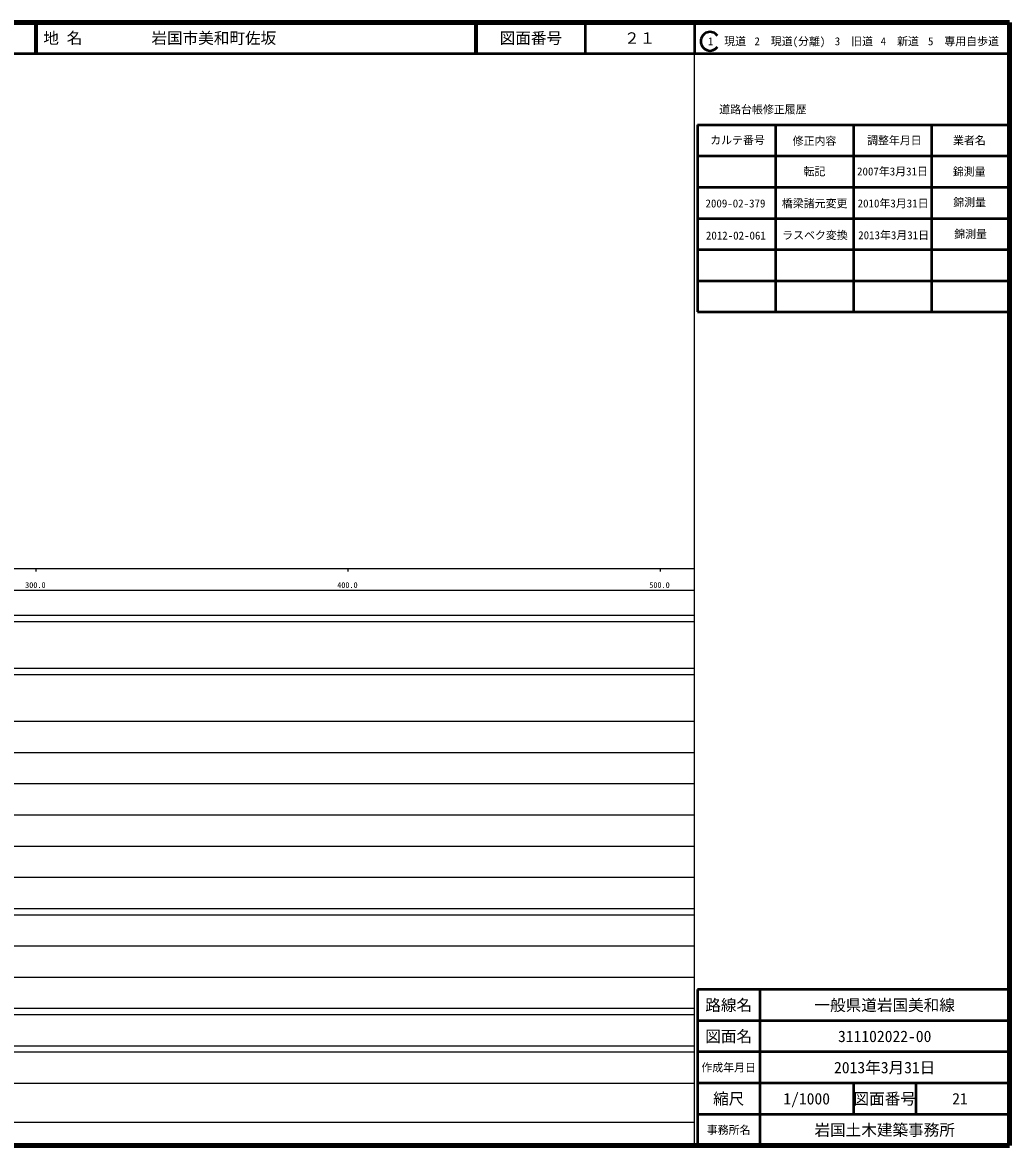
# Model space of a CAD drawing. Units: millimetres, scale not verified. Extents: x 80082 to 720082, y -79451 to 280549.
# Drawn here: x 403793 to 720082, y -79451 to 280549 of the extents above; entities that cross this region are included whole.
import ezdxf
from ezdxf.enums import TextEntityAlignment as Align

# ---------------------------------------------------------------- set-up
doc = ezdxf.new("R2010")
doc.units = ezdxf.units.MM
doc.header["$LTSCALE"] = 1000
for name, color, linetype, lineweight in [('M-TTL', 2, 'Continuous', 140), ('M-TTL-BAND', 7, 'Continuous', 25), ('M-TTL-FRAM', 2, 'Continuous', 50), ('M-TTL-LINE', 7, 'Continuous', 50)]:
    doc.layers.add(name, color=color, linetype=linetype, lineweight=lineweight)
doc.layers.add('M-TTL-TXT', color=7, linetype='Continuous')
doc.styles.add('ＭＳ ゴシック', font='')
doc.styles.get('ＭＳ ゴシック').set_extended_font_data('MS Gothic')

msp = doc.modelspace()

# ---------------------------------------------------------------- linework, layer by layer
at = {"layer": 'M-TTL'}
for p, q in [((720082, 280549), (80082, 280549)), ((720082, -79451), (720082, 280549)), ((80082, -79451), (720082, -79451))]:
    msp.add_line(p, q, dxfattribs=at)
at = {"layer": 'M-TTL-BAND'}
for p, q in [((619082, -79451), (619082, 270549)), ((80082, 105549), (619082, 105549)), ((408082, 105549), (408082, 104549)), ((508082, 105549), (508082, 104549)), ((608082, 105549), (608082, 104549)), ((108082, 98549), (619082, 98549)), ((80082, 90549), (619082, 90549)), ((80082, 88549), (619082, 88549)), ((80082, 73549), (619082, 73549)), ((80082, 71549), (619082, 71549)), ((80082, 56549), (619082, 56549)), ((86082, 46549), (619082, 46549)), ((92082, 36549), (619082, 36549)), ((86082, 26549), (619082, 26549)), ((92082, 16549), (619082, 16549)), ((96832, 6549), (619082, 6549)), ((96832, -3451), (619082, -3451)), ((80082, -5451), (619082, -5451)), ((89082, -15451), (619082, -15451)), ((80082, -25451), (619082, -25451)), ((80082, -35451), (619082, -35451)), ((95332, -37451), (619082, -37451)), ((80082, -49451), (619082, -49451)), ((95332, -47451), (619082, -47451)), ((80082, -59451), (619082, -59451)), ((108082, -71951), (619082, -71951))]:
    msp.add_line(p, q, dxfattribs=at)
at = {"layer": 'M-TTL-FRAM'}
for p, q in [((620082, 247746), (620082, 187746)), ((620082, 247746), (720082, 247746)), ((620082, 187746), (720082, 187746)), ((720082, -29451), (620082, -29451)), ((620082, -29451), (620082, -79451))]:
    msp.add_line(p, q, dxfattribs=at)
at = {"layer": 'M-TTL-LINE'}
for p, q in [((407832, 280549), (407832, 270549)), ((408332, 280549), (408332, 270549)), ((548828, 280549), (548828, 270549)), ((549328, 280549), (549328, 270549)), ((584078, 280549), (584078, 270549)), ((619082, 280549), (619082, 270549)), ((80082, 270549), (720082, 270549)), ((645082, 247746), (645082, 187746)), ((670082, 247746), (670082, 187746)), ((695082, 247746), (695082, 187746)), ((620082, 237746), (720082, 237746)), ((620082, 227746), (720082, 227746)), ((620082, 217746), (720082, 217746)), ((620082, 207746), (720082, 207746)), ((620082, 197746), (720082, 197746)), ((640082, -29451), (640082, -79451)), ((720082, -39451), (620082, -39451)), ((720082, -49451), (620082, -49451)), ((720082, -59451), (620082, -59451)), ((670082, -59451), (670082, -61951)), ((690082, -59451), (690082, -61951)), ((670082, -61951), (670082, -66951)), ((690082, -61951), (690082, -66951)), ((670082, -66951), (670082, -69451)), ((690082, -66951), (690082, -69451)), ((720082, -69451), (620082, -69451))]:
    msp.add_line(p, q, dxfattribs=at)
msp.add_arc((624112, 274507), 3000, 35.68533, 324.31467, dxfattribs=at)

# ---------------------------------------------------------------- texts
at = {"layer": 'M-TTL-BAND', "style": 'ＭＳ ゴシック'}
for s, p in [('300.0', (407926, 98744)), ('400.0', (507926, 98744)), ('500.0', (607926, 98744))]:
    msp.add_text(s, height=1833, dxfattribs=at).set_placement(p, align=Align.BOTTOM_CENTER)
at = {"layer": 'M-TTL-TXT', "style": 'ＭＳ ゴシック'}
for s, p in [('地 名', (410461, 275549)), ('岩国市美和町佐坂', (445105, 275549))]:
    msp.add_text(s, height=3666, dxfattribs=at).set_placement(p, align=Align.MIDDLE_LEFT)
for s, height, p in [('図面番号', 3666, (566703, 275549)), ('２１', 3666, (601578, 275549)), ('1\u3000現道', 2566, (629530, 274507)), ('2\u3000現道(分離)', 2566, (649700, 274507)), ('3\u3000旧道', 2566, (670203, 274507)), ('4\u3000新道', 2566, (684906, 274507)), ('5\u3000専用自歩道', 2566, (705310, 274507)), ('道路台帳修正履歴', 2566, (641050, 252662)), ('カルテ番号', 2566, (632921, 242826)), ('修正内容', 2566, (657591, 242572)), ('調整年月日', 2566, (683171, 242746)), ('業者名', 2566, (707216, 242746)), ('転記', 2566, (657582, 232795)), ('2007年3月31日', 2566, (682582, 232795)), ('錦測量', 2566, (707159, 232738)), ('2009-02-379', 2566, (632262, 222540)), ('橋梁諸元変更', 2566, (657643, 222540)), ('2010年3月31日', 2566, (682771, 222540)), ('錦測量', 2566, (707292, 222908)), ('2012-02-061', 2566, (632397, 212239)), ('ラスベク変換', 2566, (657733, 212354)), ('2013年3月31日', 2566, (682955, 212354)), ('錦測量', 2566, (707600, 212699)), ('路線名', 3666, (630082, -34451)), ('路線名', 3666, (630082, -34451)), ('一般県道岩国美和線', 3666, (680082, -34451)), ('図面名', 3666, (630082, -44451)), ('図面名', 3666, (630082, -44451)), ('311102022-00', 3666, (680082, -44451)), ('作成年月日', 2566, (630082, -54451)), ('作成年月日', 2566, (630082, -54451)), ('2013年3月31日', 3666, (680082, -54451)), ('縮尺', 3666, (630082, -64451)), ('縮尺', 3666, (630082, -64451)), ('1/1000', 3666, (655082, -64451)), ('図面番号', 3666, (680082, -64451)), ('図面番号', 3666, (680082, -64451)), ('21', 3666, (704207, -64451)), ('事務所名', 2566, (630082, -74451)), ('事務所名', 2566, (630082, -74451)), ('岩国土木建築事務所', 3666, (680082, -74451))]:
    msp.add_text(s, height=height, dxfattribs=at).set_placement(p, align=Align.MIDDLE_CENTER)

doc.saveas('drawing.dxf')
